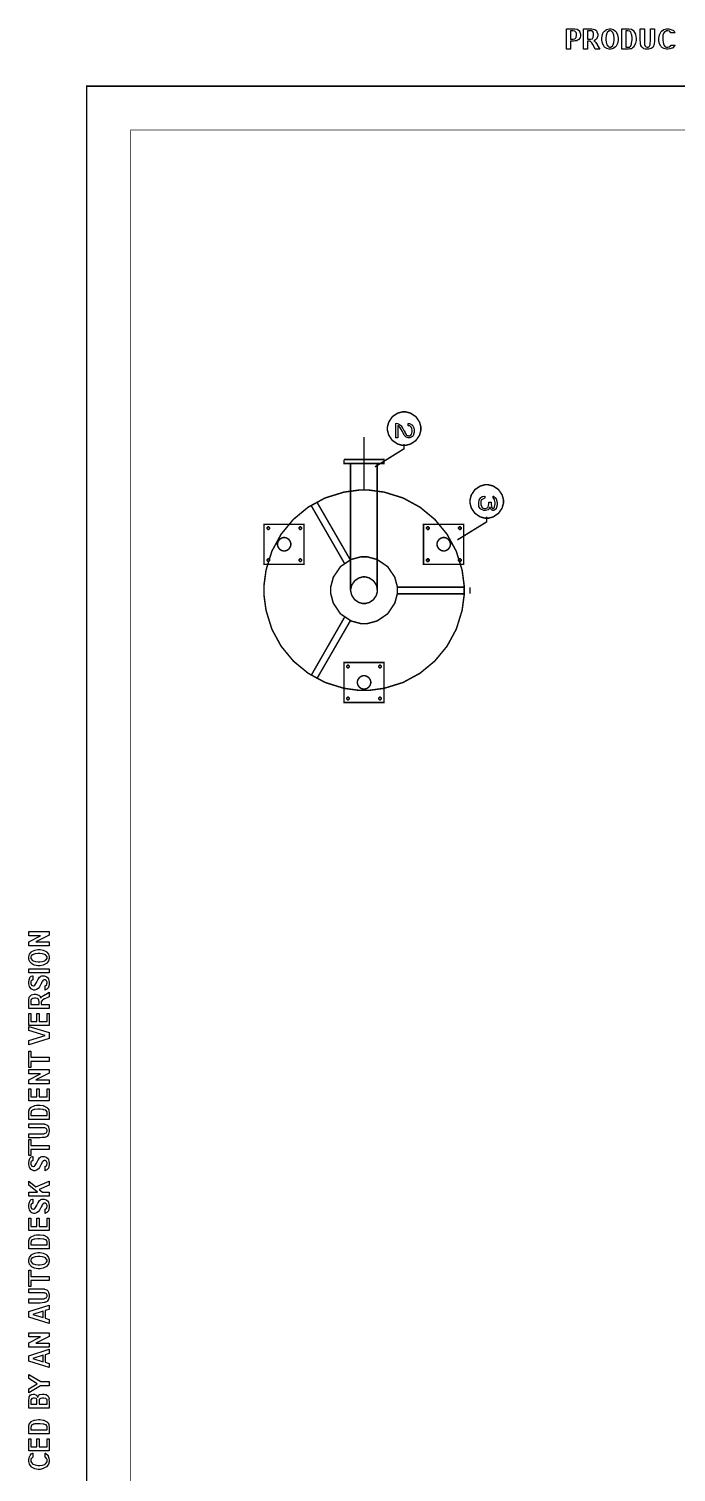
# Model space of a CAD drawing. Extents: x 0 to 11.7, y 0 to 16.5.
# Drawn here: x 0 to 4.41, y 6.7 to 16.54 of the extents above; entities that cross this region are included whole.
import ezdxf

# ---------------------------------------------------------------- set-up
doc = ezdxf.new("R2010")
doc.units = 0
doc.layers.get('0').update_dxf_attribs({"linetype": 'CONTINUOUS'})

msp = doc.modelspace()

# ---------------------------------------------------------------- linework, layer by layer
at = {"color": 0}
for points in [[(3.6639, 16.3967), (3.6639, 16.5356), (3.7049, 16.5356), (3.7094, 16.5356), (3.7226, 16.535), (3.7343, 16.5339), (3.7355, 16.5336), (3.7371, 16.5332), (3.7526, 16.5221), (3.7538, 16.5203), (3.7544, 16.5189), (3.7611, 16.5004), (3.7611, 16.4943), (3.7611, 16.4892), (3.7577, 16.4751), (3.757, 16.4737), (3.7555, 16.4728), (3.7477, 16.4612), (3.7466, 16.4604), (3.7445, 16.4601), (3.7386, 16.4572), (3.7347, 16.4544), (3.7336, 16.4542), (3.7321, 16.4549), (3.7227, 16.4542), (3.7116, 16.4522), (3.708, 16.4522), (3.6917, 16.4522), (3.6917, 16.3967), (3.6639, 16.3967)], [(3.7803, 16.3967), (3.7803, 16.5356), (3.8309, 16.5356), (3.8378, 16.5356), (3.857, 16.5322), (3.8585, 16.5317), (3.8592, 16.5313), (3.8652, 16.5267), (3.8715, 16.5194), (3.8723, 16.5178), (3.8725, 16.5164), (3.8776, 16.5001), (3.8776, 16.4947), (3.8776, 16.4881), (3.8721, 16.4696), (3.871, 16.4678), (3.8694, 16.4671), (3.862, 16.4607), (3.8537, 16.4549), (3.8515, 16.4543), (3.8526, 16.4546), (3.858, 16.4506), (3.8629, 16.4443), (3.8637, 16.4433), (3.8645, 16.4431), (3.8695, 16.4363), (3.8755, 16.4249), (3.8769, 16.4222), (3.8914, 16.3967), (3.86, 16.3967), (3.8467, 16.4257), (3.8443, 16.4293), (3.8371, 16.4399), (3.8339, 16.4444), (3.8333, 16.445), (3.832, 16.4461), (3.8283, 16.4494), (3.8266, 16.4504), (3.8259, 16.4507), (3.8249, 16.4511), (3.8163, 16.4522), (3.8133, 16.4522), (3.8081, 16.4522), (3.8081, 16.3967), (3.7803, 16.3967)], [(3.9064, 16.4653), (3.9064, 16.4739), (3.9107, 16.4975), (3.9116, 16.4997), (3.9118, 16.5021), (3.9155, 16.5104), (3.9211, 16.5167), (3.9222, 16.5179), (3.9232, 16.5196), (3.9358, 16.5297), (3.9372, 16.5303), (3.9387, 16.5317), (3.9559, 16.5356), (3.9617, 16.5356), (3.967, 16.5356), (3.9829, 16.531), (3.9998, 16.5201), (4.0023, 16.5171), (4.0038, 16.5144), (4.0121, 16.4957), (4.0175, 16.4733), (4.0175, 16.4658), (4.0175, 16.4586), (4.0137, 16.4369), (4.0048, 16.4179), (4.0023, 16.4149), (3.9987, 16.4126), (3.9832, 16.4024), (3.9674, 16.3967), (3.9621, 16.3967), (3.9564, 16.3967), (3.9391, 16.4013), (3.9239, 16.4118), (3.9213, 16.4149), (3.9188, 16.4188), (3.91, 16.4378), (3.9064, 16.4583), (3.9064, 16.4653)], [(4.0422, 16.5356), (4.085, 16.5356), (4.0905, 16.5356), (4.1059, 16.5333), (4.1071, 16.5329), (4.108, 16.5325), (4.1233, 16.5217), (4.1245, 16.5201), (4.1246, 16.5187), (4.1293, 16.5101), (4.1349, 16.4999), (4.1355, 16.4975), (4.1354, 16.4962), (4.1372, 16.484), (4.1394, 16.4696), (4.1394, 16.4647), (4.1394, 16.4574), (4.1366, 16.4374), (4.136, 16.4353), (4.1344, 16.4331), (4.1248, 16.4124), (4.1234, 16.4107), (4.1214, 16.4107), (4.1148, 16.4061), (4.1088, 16.4003), (4.1071, 16.3997), (4.105, 16.4001), (4.0968, 16.3987), (4.0889, 16.3967), (4.0863, 16.3967), (4.0422, 16.3967), (4.0422, 16.5356)], [(4.1682, 16.5356), (4.196, 16.5356), (4.196, 16.4554), (4.196, 16.4493), (4.1968, 16.4317), (4.1969, 16.4307), (4.1971, 16.4299), (4.2025, 16.4169), (4.2034, 16.416), (4.2037, 16.4158), (4.2086, 16.4129), (4.2153, 16.4106), (4.2175, 16.4106), (4.2209, 16.4106), (4.2304, 16.4149), (4.2312, 16.4157), (4.2313, 16.4174), (4.2365, 16.4274), (4.2366, 16.4286), (4.2357, 16.4307), (4.2358, 16.4399), (4.2377, 16.4503), (4.2377, 16.4538), (4.2377, 16.5356), (4.2655, 16.5356), (4.2655, 16.4638), (4.2655, 16.455), (4.2638, 16.4307), (4.2635, 16.429), (4.2622, 16.4281), (4.2592, 16.4208), (4.2571, 16.4131), (4.2561, 16.4118), (4.2549, 16.4117), (4.2492, 16.4072), (4.2431, 16.4015), (4.2416, 16.4008), (4.2398, 16.401), (4.2237, 16.3967), (4.2184, 16.3967), (4.2142, 16.3967), (4.2019, 16.3978), (4.1932, 16.4004), (4.1917, 16.4013), (4.1894, 16.4028), (4.1825, 16.4076), (4.1784, 16.4117), (4.1776, 16.4129), (4.176, 16.415), (4.1721, 16.4218), (4.171, 16.4268), (4.1706, 16.4281), (4.17, 16.431), (4.1686, 16.4439), (4.1682, 16.4579), (4.1682, 16.4626), (4.1682, 16.5356)], [(4.3776, 16.4244), (4.4054, 16.4244), (4.4045, 16.4221), (4.3886, 16.4046), (4.3863, 16.4033), (4.3834, 16.4029), (4.37, 16.3993), (4.3568, 16.3967), (4.3524, 16.3967), (4.3466, 16.3967), (4.3289, 16.4013), (4.3133, 16.4118), (4.3105, 16.4149), (4.3077, 16.4188), (4.2981, 16.4378), (4.2943, 16.4582), (4.2943, 16.465), (4.2943, 16.4725), (4.2984, 16.4949), (4.3081, 16.5139), (4.3108, 16.5168), (4.3133, 16.5204), (4.3295, 16.5315), (4.348, 16.5356), (4.3542, 16.5356), (4.3637, 16.5356), (4.3899, 16.5271), (4.3924, 16.5253), (4.3938, 16.5251), (4.3998, 16.5192), (4.4047, 16.5097), (4.4054, 16.5078), (4.3776, 16.5078), (4.3773, 16.5089), (4.3698, 16.5174), (4.3687, 16.5179), (4.3672, 16.5189), (4.356, 16.5217), (4.3522, 16.5217), (4.3467, 16.5217), (4.3317, 16.5108), (4.3303, 16.5086), (4.3282, 16.5076), (4.3231, 16.4935), (4.3221, 16.4737), (4.3221, 16.4672), (4.3221, 16.4611), (4.3241, 16.4426), (4.3288, 16.4257), (4.3301, 16.4236), (4.3308, 16.4215), (4.3385, 16.4139), (4.3481, 16.4106), (4.3514, 16.4106), (4.3554, 16.4106), (4.3665, 16.4132), (4.3676, 16.4138), (4.3685, 16.4153), (4.3771, 16.4232), (4.3776, 16.4244)], [(3.6917, 16.5217), (3.6917, 16.4661), (3.7047, 16.4661), (3.7093, 16.4661), (3.7224, 16.4686), (3.7231, 16.4692), (3.7236, 16.4706), (3.7301, 16.4776), (3.7305, 16.4786), (3.7301, 16.4799), (3.7334, 16.4906), (3.7334, 16.494), (3.7334, 16.4969), (3.7324, 16.5054), (3.7301, 16.5106), (3.7294, 16.5117), (3.7282, 16.5135), (3.724, 16.5186), (3.7211, 16.5201), (3.7201, 16.5203), (3.7193, 16.5207), (3.7073, 16.5217), (3.7032, 16.5217), (3.6917, 16.5217)], [(3.8081, 16.4661), (3.8233, 16.4661), (3.828, 16.4661), (3.8414, 16.4682), (3.842, 16.4688), (3.8421, 16.47), (3.8445, 16.4739), (3.8473, 16.4769), (3.8476, 16.4781), (3.847, 16.4793), (3.8498, 16.4907), (3.8498, 16.4946), (3.8498, 16.4975), (3.8491, 16.5062), (3.8474, 16.5113), (3.8469, 16.5124), (3.8458, 16.514), (3.8424, 16.519), (3.8402, 16.5207), (3.8394, 16.521), (3.8386, 16.5211), (3.8278, 16.5217), (3.8242, 16.5217), (3.8081, 16.5217), (3.8081, 16.4661)], [(3.9341, 16.4662), (3.9341, 16.4607), (3.9361, 16.4439), (3.9407, 16.4271), (3.9419, 16.4246), (3.9426, 16.4235), (3.95, 16.4158), (3.9589, 16.4106), (3.9619, 16.4106), (3.9669, 16.4106), (3.9806, 16.4221), (3.9819, 16.4244), (3.9827, 16.4268), (3.987, 16.4421), (3.9897, 16.4606), (3.9897, 16.4668), (3.9897, 16.4732), (3.9878, 16.4925), (3.9834, 16.5057), (3.9821, 16.5079), (3.9804, 16.5114), (3.9725, 16.52), (3.9646, 16.5217), (3.9619, 16.5217), (3.9569, 16.5217), (3.943, 16.5101), (3.9417, 16.5078), (3.9398, 16.5054), (3.9351, 16.4906), (3.9341, 16.4724), (3.9341, 16.4662)], [(4.07, 16.5217), (4.07, 16.4106), (4.0847, 16.4106), (4.0877, 16.4106), (4.0959, 16.4118), (4.0965, 16.4121), (4.0964, 16.4131), (4.0992, 16.4164), (4.1033, 16.4182), (4.1036, 16.419), (4.1036, 16.4203), (4.1084, 16.4335), (4.1088, 16.4353), (4.1084, 16.4375), (4.1096, 16.449), (4.1117, 16.4618), (4.1117, 16.4661), (4.1117, 16.4735), (4.11, 16.494), (4.1097, 16.4958), (4.1085, 16.4983), (4.1059, 16.5067), (4.1047, 16.5111), (4.1041, 16.5121), (4.103, 16.5137), (4.0993, 16.5182), (4.0959, 16.5199), (4.0949, 16.5201), (4.0934, 16.5206), (4.0825, 16.5217), (4.0789, 16.5217), (4.07, 16.5217)], [(2.5017, 13.8458), (2.5026, 13.8458), (2.5041, 13.8468), (2.5116, 13.8466), (2.5186, 13.843), (2.5199, 13.8425), (2.5209, 13.8421), (2.5337, 13.8333), (2.5349, 13.8321), (2.5349, 13.8321), (2.538, 13.8293), (2.5424, 13.8223), (2.5431, 13.821), (2.5429, 13.8205), (2.5476, 13.812), (2.5563, 13.7984), (2.5579, 13.7954), (2.5579, 13.7954), (2.5616, 13.788), (2.562, 13.7872), (2.5628, 13.785), (2.5711, 13.7703), (2.5716, 13.7698), (2.5722, 13.7695), (2.5787, 13.7634), (2.5794, 13.7631), (2.5794, 13.7631), (2.5827, 13.7631), (2.5876, 13.7611), (2.5891, 13.7611), (2.5935, 13.7611), (2.6055, 13.7684), (2.6065, 13.7698), (2.6069, 13.7717), (2.6128, 13.7884), (2.6128, 13.7939), (2.6128, 13.7981), (2.611, 13.8106), (2.6068, 13.8194), (2.6056, 13.821), (2.6039, 13.8234), (2.5961, 13.8294), (2.5878, 13.8306), (2.585, 13.8306), (2.585, 13.8445), (2.5857, 13.8445), (2.5932, 13.8445), (2.6138, 13.8334), (2.6156, 13.8312), (2.6172, 13.8301), (2.6236, 13.817), (2.6267, 13.8002), (2.6267, 13.7945), (2.6267, 13.7859), (2.6184, 13.7622), (2.6167, 13.76), (2.6147, 13.758), (2.596, 13.7472), (2.5898, 13.7472), (2.5847, 13.7472), (2.5708, 13.753), (2.5694, 13.7542), (2.567, 13.7559), (2.5584, 13.7665), (2.5503, 13.782), (2.5481, 13.7861), (2.5454, 13.7909), (2.5354, 13.8091), (2.5288, 13.8204), (2.5277, 13.8217), (2.5259, 13.8236), (2.52, 13.829), (2.5165, 13.8302), (2.5156, 13.8303), (2.5156, 13.7472), (2.5017, 13.7472), (2.5017, 13.8458)], [(3.1084, 13.3494), (3.1084, 13.3356), (3.1061, 13.3356), (3.0887, 13.328), (3.0875, 13.3264), (3.0858, 13.3257), (3.0814, 13.3165), (3.0806, 13.3043), (3.0806, 13.3002), (3.0806, 13.2939), (3.0869, 13.2765), (3.0882, 13.275), (3.0888, 13.274), (3.0964, 13.269), (3.1065, 13.2661), (3.1099, 13.2661), (3.1149, 13.2661), (3.1291, 13.2735), (3.13, 13.275), (3.1304, 13.2769), (3.1336, 13.2874), (3.1361, 13.3002), (3.1361, 13.3045), (3.1361, 13.3097), (3.15, 13.3097), (3.15, 13.3063), (3.15, 13.2986), (3.1527, 13.2773), (3.1533, 13.2757), (3.1535, 13.2745), (3.1612, 13.2661), (3.1637, 13.2661), (3.1648, 13.2661), (3.1681, 13.2683), (3.1736, 13.2734), (3.1741, 13.2748), (3.1739, 13.2767), (3.1756, 13.2863), (3.1778, 13.297), (3.1778, 13.3006), (3.1778, 13.307), (3.1747, 13.3245), (3.1741, 13.326), (3.1728, 13.3282), (3.1685, 13.3343), (3.165, 13.3356), (3.1639, 13.3356), (3.1639, 13.3494), (3.1662, 13.3492), (3.1834, 13.3375), (3.1845, 13.3353), (3.1852, 13.3332), (3.1917, 13.308), (3.1917, 13.2995), (3.1917, 13.2908), (3.1861, 13.2667), (3.1849, 13.2646), (3.1833, 13.2627), (3.1704, 13.2522), (3.1661, 13.2522), (3.1624, 13.2522), (3.1525, 13.2573), (3.1515, 13.2583), (3.1505, 13.26), (3.1443, 13.274), (3.1439, 13.2759), (3.143, 13.2744), (3.1348, 13.2596), (3.1333, 13.2585), (3.1309, 13.2581), (3.1217, 13.2548), (3.113, 13.2522), (3.1101, 13.2522), (3.1021, 13.2522), (3.0799, 13.2628), (3.078, 13.2648), (3.0751, 13.267), (3.0681, 13.2801), (3.0667, 13.295), (3.0667, 13.3), (3.0667, 13.3055), (3.0693, 13.3221), (3.0756, 13.3345), (3.0773, 13.3366), (3.0782, 13.3398), (3.0892, 13.3478), (3.105, 13.3494), (3.1084, 13.3494)], [(0.1367, 10.2849), (-0.0022, 10.2849), (-0.0022, 10.3135), (0.0766, 10.3543), (-0.0022, 10.3543), (-0.0022, 10.3821), (0.1367, 10.3821), (0.1367, 10.358), (0.0451, 10.3127), (0.1367, 10.3127), (0.1367, 10.2849)], [(0.0681, 10.149), (0.0595, 10.149), (0.0359, 10.1534), (0.0336, 10.1542), (0.0312, 10.1557), (0.0229, 10.1599), (0.0167, 10.1638), (0.0154, 10.1649), (0.0137, 10.167), (0.0077, 10.1735), (0.0037, 10.1785), (0.003, 10.1798), (0.0017, 10.1826), (-0.0016, 10.1927), (-0.0022, 10.2014), (-0.0022, 10.2044), (-0.0022, 10.2101), (0.0024, 10.2273), (0.0132, 10.2425), (0.0162, 10.245), (0.0189, 10.2476), (0.0377, 10.2565), (0.06, 10.2601), (0.0674, 10.2601), (0.0747, 10.2601), (0.0965, 10.2563), (0.1154, 10.2475), (0.1184, 10.245), (0.1207, 10.2426), (0.131, 10.2276), (0.1367, 10.2105), (0.1367, 10.2048), (0.1367, 10.1995), (0.1321, 10.1835), (0.1215, 10.1666), (0.1184, 10.164), (0.1146, 10.1626), (0.0956, 10.1544), (0.075, 10.149), (0.0681, 10.149)], [(0.067, 10.1768), (0.0726, 10.1768), (0.0895, 10.1788), (0.1063, 10.1833), (0.1087, 10.1846), (0.1099, 10.1865), (0.1176, 10.1944), (0.1228, 10.202), (0.1228, 10.2046), (0.1228, 10.2096), (0.1112, 10.2232), (0.1089, 10.2246), (0.1066, 10.2265), (0.0913, 10.2314), (0.0728, 10.2324), (0.0666, 10.2324), (0.0602, 10.2324), (0.0409, 10.2305), (0.0276, 10.2261), (0.0253, 10.2248), (0.0221, 10.2242), (0.0134, 10.2169), (0.0117, 10.2077), (0.0117, 10.2046), (0.0117, 10.1995), (0.0233, 10.1857), (0.0256, 10.1844), (0.0278, 10.1837), (0.0428, 10.1795), (0.061, 10.1768), (0.067, 10.1768)], [(0.1367, 10.1005), (-0.0022, 10.1005), (-0.0022, 10.1283), (0.1367, 10.1283), (0.1367, 10.1005)], [(0.1089, 9.9841), (0.1089, 10.0119), (0.1101, 10.0122), (0.119, 10.0182), (0.1195, 10.019), (0.1192, 10.0205), (0.1207, 10.0263), (0.1228, 10.032), (0.1228, 10.0338), (0.1228, 10.0375), (0.1183, 10.0477), (0.1173, 10.0486), (0.1157, 10.0498), (0.1102, 10.053), (0.1058, 10.0535), (0.1043, 10.0535), (0.1023, 10.0535), (0.0968, 10.0514), (0.0963, 10.0509), (0.0956, 10.0508), (0.0909, 10.0433), (0.0904, 10.0423), (0.0895, 10.0424), (0.0854, 10.0366), (0.0817, 10.0253), (0.0805, 10.0227), (0.0778, 10.0198), (0.0698, 10.0065), (0.0645, 9.9965), (0.0631, 9.9952), (0.0604, 9.9936), (0.0494, 9.9872), (0.0392, 9.9841), (0.0358, 9.9841), (0.0309, 9.9841), (0.018, 9.9888), (0.0164, 9.9898), (0.0145, 9.9914), (0.0034, 10.0041), (0.0025, 10.0058), (0.0014, 10.0081), (-0.0022, 10.0256), (-0.0022, 10.0314), (-0.0022, 10.0371), (-0.0003, 10.0539), (0.0041, 10.0663), (0.0054, 10.0683), (0.006, 10.0713), (0.0133, 10.0794), (0.0235, 10.0812), (0.0256, 10.0813), (0.0256, 10.0535), (0.0244, 10.0533), (0.0155, 10.0479), (0.0149, 10.047), (0.0141, 10.0468), (0.0121, 10.0416), (0.0117, 10.0343), (0.0117, 10.0318), (0.0117, 10.0278), (0.0165, 10.0165), (0.0175, 10.0156), (0.0177, 10.0158), (0.0214, 10.0141), (0.0263, 10.0119), (0.0279, 10.0119), (0.0304, 10.0119), (0.0373, 10.0148), (0.0379, 10.0153), (0.0378, 10.017), (0.0425, 10.0245), (0.0506, 10.0346), (0.052, 10.0375), (0.0525, 10.0406), (0.0584, 10.053), (0.0649, 10.062), (0.0657, 10.0633), (0.0654, 10.0651), (0.0696, 10.0714), (0.077, 10.0758), (0.0783, 10.0766), (0.0787, 10.0778), (0.0859, 10.0807), (0.095, 10.0813), (0.098, 10.0813), (0.1031, 10.0813), (0.1167, 10.0764), (0.1182, 10.0755), (0.119, 10.075), (0.1252, 10.0694), (0.1313, 10.0611), (0.1321, 10.0594), (0.1321, 10.0584), (0.1344, 10.0487), (0.1367, 10.0372), (0.1367, 10.0334), (0.1367, 10.0247), (0.1309, 10.0007), (0.1297, 9.9986), (0.128, 9.9977), (0.1201, 9.9906), (0.1112, 9.9845), (0.1089, 9.9841)], [(0.1367, 9.8581), (-0.0022, 9.8581), (-0.0022, 9.9086), (-0.0022, 9.9155), (0.001, 9.9348), (0.0017, 9.9362), (0.002, 9.9381), (0.0139, 9.9492), (0.0156, 9.9501), (0.0169, 9.9514), (0.0332, 9.9553), (0.0386, 9.9553), (0.0453, 9.9553), (0.0637, 9.9499), (0.0655, 9.9488), (0.0662, 9.9482), (0.0727, 9.9415), (0.0785, 9.9314), (0.0789, 9.9292), (0.0788, 9.9313), (0.0828, 9.9375), (0.089, 9.9406), (0.09, 9.9414), (0.0903, 9.9423), (0.0971, 9.9472), (0.1086, 9.9533), (0.1111, 9.9546), (0.1367, 9.9692), (0.1367, 9.9377), (0.1076, 9.9245), (0.104, 9.9231), (0.0935, 9.9166), (0.0889, 9.9117), (0.0883, 9.911), (0.087, 9.9107), (0.0829, 9.9043), (0.0826, 9.9037), (0.0826, 9.9037), (0.0813, 9.8998), (0.0811, 9.8933), (0.0811, 9.8911), (0.0811, 9.8858), (0.1367, 9.8858), (0.1367, 9.8581)], [(0.0672, 9.8858), (0.0672, 9.901), (0.0672, 9.9045), (0.0666, 9.9148), (0.065, 9.9191), (0.0646, 9.9197), (0.0634, 9.9208), (0.0595, 9.9239), (0.0564, 9.9251), (0.0553, 9.9253), (0.054, 9.9259), (0.0426, 9.9275), (0.0388, 9.9275), (0.0359, 9.9275), (0.0272, 9.9268), (0.0221, 9.9252), (0.021, 9.9247), (0.0193, 9.9245), (0.0143, 9.9219), (0.0126, 9.918), (0.0123, 9.9171), (0.0123, 9.9171), (0.0118, 9.9133), (0.0117, 9.9048), (0.0117, 9.9019), (0.0117, 9.8858), (0.0672, 9.8858)], [(0.1367, 9.7416), (-0.0022, 9.7416), (-0.0022, 9.825), (0.0117, 9.825), (0.0117, 9.7694), (0.0533, 9.7694), (0.0533, 9.825), (0.0672, 9.825), (0.0672, 9.7694), (0.1228, 9.7694), (0.1228, 9.825), (0.1367, 9.825), (0.1367, 9.7416)], [(0.1367, 9.6543), (-0.0022, 9.6113), (-0.0022, 9.6393), (0.1089, 9.6738), (-0.0022, 9.7081), (-0.0022, 9.7363), (0.1367, 9.6936), (0.1367, 9.6543)], [(0.1367, 9.4978), (0.0117, 9.4978), (0.0117, 9.4562), (-0.0022, 9.4562), (-0.0022, 9.5673), (0.0117, 9.5673), (0.0117, 9.5256), (0.1367, 9.5256), (0.1367, 9.4978)], [(0.1367, 9.344), (-0.0022, 9.344), (-0.0022, 9.3727), (0.0766, 9.4135), (-0.0022, 9.4135), (-0.0022, 9.4413), (0.1367, 9.4413), (0.1367, 9.4171), (0.0451, 9.3718), (0.1367, 9.3718), (0.1367, 9.344)], [(0.1367, 9.2276), (-0.0022, 9.2276), (-0.0022, 9.3109), (0.0117, 9.3109), (0.0117, 9.2554), (0.0533, 9.2554), (0.0533, 9.3109), (0.0672, 9.3109), (0.0672, 9.2554), (0.1228, 9.2554), (0.1228, 9.3109), (0.1367, 9.3109), (0.1367, 9.2276)], [(-0.0022, 9.1016), (-0.0022, 9.1443), (-0.0022, 9.1479), (-0.0016, 9.1587), (-0.0001, 9.1652), (0.0004, 9.1664), (0.0008, 9.1686), (0.0117, 9.1826), (0.0132, 9.1838), (0.0146, 9.1852), (0.0335, 9.1943), (0.0358, 9.1949), (0.0371, 9.1959), (0.0493, 9.1983), (0.0637, 9.1988), (0.0685, 9.1988), (0.0759, 9.1988), (0.096, 9.1959), (0.098, 9.1953), (0.1003, 9.1949), (0.121, 9.1841), (0.1226, 9.1827), (0.1226, 9.1819), (0.1272, 9.1759), (0.133, 9.1682), (0.1336, 9.1664), (0.1332, 9.1655), (0.1346, 9.1579), (0.1367, 9.1487), (0.1367, 9.1456), (0.1367, 9.1016), (-0.0022, 9.1016)], [(0.0117, 9.1294), (0.1228, 9.1294), (0.1228, 9.1441), (0.1228, 9.1463), (0.1225, 9.1528), (0.1215, 9.1553), (0.1213, 9.1558), (0.1199, 9.1568), (0.1151, 9.1626), (0.1143, 9.163), (0.1131, 9.1641), (0.0999, 9.1677), (0.098, 9.1682), (0.0959, 9.1689), (0.0744, 9.171), (0.0672, 9.171), (0.0598, 9.171), (0.0392, 9.1694), (0.0375, 9.1691), (0.0348, 9.1689), (0.0267, 9.1669), (0.0222, 9.1641), (0.0212, 9.1634), (0.0197, 9.1635), (0.0151, 9.1604), (0.0136, 9.1553), (0.0132, 9.1543), (0.0128, 9.1539), (0.0117, 9.1421), (0.0117, 9.1382), (0.0117, 9.1294)], [(-0.0022, 8.9755), (-0.0022, 9.0033), (0.0779, 9.0033), (0.084, 9.0033), (0.1017, 9.0041), (0.1026, 9.0042), (0.1035, 9.0055), (0.1099, 9.0081), (0.1164, 9.0098), (0.1173, 9.0107), (0.1176, 9.0121), (0.1228, 9.0216), (0.1228, 9.0248), (0.1228, 9.0282), (0.1184, 9.0377), (0.1176, 9.0385), (0.116, 9.0398), (0.1107, 9.0429), (0.1061, 9.0438), (0.1048, 9.0439), (0.1027, 9.0442), (0.0854, 9.045), (0.0796, 9.045), (-0.0022, 9.045), (-0.0022, 9.0727), (0.0696, 9.0727), (0.0783, 9.0727), (0.1026, 9.0711), (0.1043, 9.0708), (0.1053, 9.0706), (0.1203, 9.0643), (0.1215, 9.0634), (0.1216, 9.0633), (0.1262, 9.0583), (0.1319, 9.0504), (0.1325, 9.0489), (0.1324, 9.0482), (0.1344, 9.0399), (0.1367, 9.0292), (0.1367, 9.0257), (0.1367, 9.019), (0.1329, 9.0005), (0.1321, 8.999), (0.1306, 8.9979), (0.1216, 8.9857), (0.1204, 8.9849), (0.1183, 8.9844), (0.1116, 8.9811), (0.1066, 8.9782), (0.1052, 8.9779), (0.1024, 8.9785), (0.0895, 8.9776), (0.0754, 8.9755), (0.0707, 8.9755), (-0.0022, 8.9755)], [(0.1367, 8.8966), (0.0117, 8.8966), (0.0117, 8.855), (-0.0022, 8.855), (-0.0022, 8.9661), (0.0117, 8.9661), (0.0117, 8.9244), (0.1367, 8.9244), (0.1367, 8.8966)], [(0.1089, 8.7524), (0.1089, 8.7802), (0.1101, 8.7805), (0.119, 8.7865), (0.1195, 8.7874), (0.1192, 8.7889), (0.1207, 8.7947), (0.1228, 8.8003), (0.1228, 8.8021), (0.1228, 8.8058), (0.1183, 8.8161), (0.1173, 8.8169), (0.1157, 8.8181), (0.1102, 8.8213), (0.1058, 8.8219), (0.1043, 8.8219), (0.1023, 8.8219), (0.0968, 8.8197), (0.0963, 8.8193), (0.0956, 8.8191), (0.0909, 8.8117), (0.0904, 8.8106), (0.0895, 8.8108), (0.0854, 8.805), (0.0817, 8.7936), (0.0805, 8.7911), (0.0778, 8.7881), (0.0698, 8.7748), (0.0645, 8.7649), (0.0631, 8.7635), (0.0604, 8.7619), (0.0494, 8.7556), (0.0392, 8.7524), (0.0358, 8.7524), (0.0309, 8.7524), (0.018, 8.7572), (0.0164, 8.7581), (0.0145, 8.7597), (0.0034, 8.7724), (0.0025, 8.7741), (0.0014, 8.7764), (-0.0022, 8.7939), (-0.0022, 8.7997), (-0.0022, 8.8054), (-0.0003, 8.8223), (0.0041, 8.8346), (0.0054, 8.8366), (0.006, 8.8397), (0.0133, 8.8477), (0.0235, 8.8496), (0.0256, 8.8497), (0.0256, 8.8219), (0.0244, 8.8217), (0.0155, 8.8163), (0.0149, 8.8154), (0.0141, 8.8151), (0.0121, 8.8099), (0.0117, 8.8026), (0.0117, 8.8002), (0.0117, 8.7961), (0.0165, 8.7849), (0.0175, 8.7839), (0.0177, 8.7841), (0.0214, 8.7824), (0.0263, 8.7802), (0.0279, 8.7802), (0.0304, 8.7802), (0.0373, 8.7831), (0.0379, 8.7837), (0.0378, 8.7853), (0.0425, 8.7928), (0.0506, 8.8029), (0.052, 8.8058), (0.0525, 8.809), (0.0584, 8.8214), (0.0649, 8.8303), (0.0657, 8.8316), (0.0654, 8.8334), (0.0696, 8.8397), (0.077, 8.8441), (0.0783, 8.8449), (0.0787, 8.8461), (0.0859, 8.8491), (0.095, 8.8497), (0.098, 8.8497), (0.1031, 8.8497), (0.1167, 8.8448), (0.1182, 8.8438), (0.119, 8.8434), (0.1252, 8.8377), (0.1313, 8.8295), (0.1321, 8.8277), (0.1321, 8.8267), (0.1344, 8.8171), (0.1367, 8.8056), (0.1367, 8.8017), (0.1367, 8.793), (0.1309, 8.769), (0.1297, 8.767), (0.128, 8.7661), (0.1201, 8.759), (0.1112, 8.7529), (0.1089, 8.7524)], [(0.1367, 8.5779), (-0.0022, 8.5779), (-0.0022, 8.6057), (0.0568, 8.6057), (-0.0022, 8.6537), (-0.0022, 8.6821), (0.0462, 8.6428), (0.1367, 8.6821), (0.1367, 8.6539), (0.069, 8.6243), (0.092, 8.6057), (0.1367, 8.6057), (0.1367, 8.5779)], [(0.1089, 8.4615), (0.1089, 8.4893), (0.1101, 8.4896), (0.119, 8.4956), (0.1195, 8.4964), (0.1192, 8.4979), (0.1207, 8.5037), (0.1228, 8.5093), (0.1228, 8.5112), (0.1228, 8.5149), (0.1183, 8.5251), (0.1173, 8.5259), (0.1157, 8.5272), (0.1102, 8.5303), (0.1058, 8.5309), (0.1043, 8.5309), (0.1023, 8.5309), (0.0968, 8.5288), (0.0963, 8.5283), (0.0956, 8.5282), (0.0909, 8.5207), (0.0904, 8.5196), (0.0895, 8.5198), (0.0854, 8.514), (0.0817, 8.5026), (0.0805, 8.5001), (0.0778, 8.4971), (0.0698, 8.4838), (0.0645, 8.4739), (0.0631, 8.4725), (0.0604, 8.471), (0.0494, 8.4646), (0.0392, 8.4615), (0.0358, 8.4615), (0.0309, 8.4615), (0.018, 8.4662), (0.0164, 8.4671), (0.0145, 8.4688), (0.0034, 8.4814), (0.0025, 8.4832), (0.0014, 8.4855), (-0.0022, 8.503), (-0.0022, 8.5088), (-0.0022, 8.5144), (-0.0003, 8.5313), (0.0041, 8.5436), (0.0054, 8.5457), (0.006, 8.5487), (0.0133, 8.5567), (0.0235, 8.5586), (0.0256, 8.5587), (0.0256, 8.5309), (0.0244, 8.5307), (0.0155, 8.5253), (0.0149, 8.5244), (0.0141, 8.5241), (0.0121, 8.5189), (0.0117, 8.5117), (0.0117, 8.5092), (0.0117, 8.5052), (0.0165, 8.4939), (0.0175, 8.4929), (0.0177, 8.4932), (0.0214, 8.4915), (0.0263, 8.4893), (0.0279, 8.4893), (0.0304, 8.4893), (0.0373, 8.4922), (0.0379, 8.4927), (0.0378, 8.4944), (0.0425, 8.5018), (0.0506, 8.5119), (0.052, 8.5149), (0.0525, 8.518), (0.0584, 8.5304), (0.0649, 8.5393), (0.0657, 8.5407), (0.0654, 8.5425), (0.0696, 8.5488), (0.077, 8.5532), (0.0783, 8.5539), (0.0787, 8.5551), (0.0859, 8.5581), (0.095, 8.5587), (0.098, 8.5587), (0.1031, 8.5587), (0.1167, 8.5538), (0.1182, 8.5528), (0.119, 8.5524), (0.1252, 8.5468), (0.1313, 8.5385), (0.1321, 8.5368), (0.1321, 8.5358), (0.1344, 8.5261), (0.1367, 8.5146), (0.1367, 8.5107), (0.1367, 8.5021), (0.1309, 8.4781), (0.1297, 8.476), (0.128, 8.4751), (0.1201, 8.468), (0.1112, 8.4619), (0.1089, 8.4615)], [(0.1367, 8.3451), (-0.0022, 8.3451), (-0.0022, 8.4284), (0.0117, 8.4284), (0.0117, 8.3728), (0.0533, 8.3728), (0.0533, 8.4284), (0.0672, 8.4284), (0.0672, 8.3728), (0.1228, 8.3728), (0.1228, 8.4284), (0.1367, 8.4284), (0.1367, 8.3451)], [(-0.0022, 8.219), (-0.0022, 8.2618), (-0.0022, 8.2654), (-0.0016, 8.2762), (-0.0001, 8.2827), (0.0004, 8.2839), (0.0008, 8.286), (0.0117, 8.3001), (0.0132, 8.3013), (0.0146, 8.3026), (0.0335, 8.3117), (0.0358, 8.3123), (0.0371, 8.3133), (0.0493, 8.3157), (0.0637, 8.3163), (0.0685, 8.3163), (0.0759, 8.3163), (0.096, 8.3134), (0.098, 8.3128), (0.1003, 8.3123), (0.121, 8.3016), (0.1226, 8.3002), (0.1226, 8.2994), (0.1272, 8.2934), (0.133, 8.2856), (0.1336, 8.2839), (0.1332, 8.283), (0.1346, 8.2754), (0.1367, 8.2662), (0.1367, 8.2631), (0.1367, 8.219), (-0.0022, 8.219)], [(0.0117, 8.2468), (0.1228, 8.2468), (0.1228, 8.2616), (0.1228, 8.2637), (0.1225, 8.2702), (0.1215, 8.2727), (0.1213, 8.2733), (0.1199, 8.2743), (0.1151, 8.2801), (0.1143, 8.2804), (0.1131, 8.2815), (0.0999, 8.2852), (0.098, 8.2856), (0.0959, 8.2864), (0.0744, 8.2885), (0.0672, 8.2885), (0.0598, 8.2885), (0.0392, 8.2868), (0.0375, 8.2865), (0.0348, 8.2864), (0.0267, 8.2844), (0.0222, 8.2815), (0.0212, 8.2809), (0.0197, 8.2809), (0.0151, 8.2778), (0.0136, 8.2727), (0.0132, 8.2718), (0.0128, 8.2713), (0.0117, 8.2596), (0.0117, 8.2557), (0.0117, 8.2468)], [(0.0681, 8.0832), (0.0595, 8.0832), (0.0359, 8.0875), (0.0336, 8.0884), (0.0312, 8.0898), (0.0229, 8.0941), (0.0167, 8.0979), (0.0154, 8.099), (0.0137, 8.1011), (0.0077, 8.1076), (0.0037, 8.1126), (0.003, 8.114), (0.0017, 8.1167), (-0.0016, 8.1268), (-0.0022, 8.1356), (-0.0022, 8.1385), (-0.0022, 8.1443), (0.0024, 8.1614), (0.0132, 8.1766), (0.0162, 8.1791), (0.0189, 8.1817), (0.0377, 8.1906), (0.06, 8.1943), (0.0674, 8.1943), (0.0747, 8.1943), (0.0965, 8.1905), (0.1154, 8.1816), (0.1184, 8.1791), (0.1207, 8.1767), (0.131, 8.1617), (0.1367, 8.1446), (0.1367, 8.1389), (0.1367, 8.1336), (0.1321, 8.1177), (0.1215, 8.1007), (0.1184, 8.0981), (0.1146, 8.0967), (0.0956, 8.0885), (0.075, 8.0832), (0.0681, 8.0832)], [(0.067, 8.1109), (0.0726, 8.1109), (0.0895, 8.1129), (0.1063, 8.1175), (0.1087, 8.1188), (0.1099, 8.1206), (0.1176, 8.1285), (0.1228, 8.1362), (0.1228, 8.1387), (0.1228, 8.1437), (0.1112, 8.1574), (0.1089, 8.1587), (0.1066, 8.1606), (0.0913, 8.1655), (0.0728, 8.1665), (0.0666, 8.1665), (0.0602, 8.1665), (0.0409, 8.1646), (0.0276, 8.1602), (0.0253, 8.1589), (0.0221, 8.1583), (0.0134, 8.151), (0.0117, 8.1418), (0.0117, 8.1387), (0.0117, 8.1337), (0.0233, 8.1198), (0.0256, 8.1185), (0.0278, 8.1178), (0.0428, 8.1137), (0.061, 8.1109), (0.067, 8.1109)], [(0.1367, 8.0043), (0.0117, 8.0043), (0.0117, 7.9626), (-0.0022, 7.9626), (-0.0022, 8.0737), (0.0117, 8.0737), (0.0117, 8.0321), (0.1367, 8.0321), (0.1367, 8.0043)], [(-0.0022, 7.8505), (-0.0022, 7.8783), (0.0779, 7.8783), (0.084, 7.8783), (0.1017, 7.879), (0.1026, 7.8791), (0.1035, 7.8804), (0.1099, 7.883), (0.1164, 7.8848), (0.1173, 7.8856), (0.1176, 7.887), (0.1228, 7.8966), (0.1228, 7.8997), (0.1228, 7.9032), (0.1184, 7.9127), (0.1176, 7.9134), (0.116, 7.9147), (0.1107, 7.9179), (0.1061, 7.9187), (0.1048, 7.9188), (0.1027, 7.9191), (0.0854, 7.9199), (0.0796, 7.9199), (-0.0022, 7.9199), (-0.0022, 7.9477), (0.0696, 7.9477), (0.0783, 7.9477), (0.1026, 7.9461), (0.1043, 7.9458), (0.1053, 7.9456), (0.1203, 7.9393), (0.1215, 7.9384), (0.1216, 7.9383), (0.1262, 7.9332), (0.1319, 7.9253), (0.1325, 7.9238), (0.1324, 7.9232), (0.1344, 7.9148), (0.1367, 7.9042), (0.1367, 7.9006), (0.1367, 7.8939), (0.1329, 7.8754), (0.1321, 7.8739), (0.1306, 7.8728), (0.1216, 7.8607), (0.1204, 7.8598), (0.1183, 7.8593), (0.1116, 7.8561), (0.1066, 7.8532), (0.1052, 7.8529), (0.1024, 7.8535), (0.0895, 7.8525), (0.0754, 7.8505), (0.0707, 7.8505), (-0.0022, 7.8505)], [(0.1367, 7.8356), (0.1367, 7.8073), (0.1089, 7.7989), (0.1089, 7.747), (0.1367, 7.7388), (0.1367, 7.7106), (-0.0022, 7.7542), (-0.0022, 7.7919), (0.1367, 7.8356)], [(0.095, 7.7952), (0.0256, 7.7731), (0.095, 7.7511), (0.095, 7.7952)], [(0.1367, 7.5499), (-0.0022, 7.5499), (-0.0022, 7.5786), (0.0766, 7.6194), (-0.0022, 7.6194), (-0.0022, 7.6471), (0.1367, 7.6471), (0.1367, 7.623), (0.0451, 7.5777), (0.1367, 7.5777), (0.1367, 7.5499)], [(0.1367, 7.535), (0.1367, 7.5068), (0.1089, 7.4983), (0.1089, 7.4465), (0.1367, 7.4382), (0.1367, 7.41), (-0.0022, 7.4536), (-0.0022, 7.4914), (0.1367, 7.535)], [(0.095, 7.4946), (0.0256, 7.4725), (0.095, 7.4506), (0.095, 7.4946)], [(0.1367, 7.2867), (0.0783, 7.2867), (-0.0022, 7.2381), (-0.0022, 7.2661), (0.0553, 7.3004), (-0.0022, 7.3349), (-0.0022, 7.3631), (0.0785, 7.3145), (0.1367, 7.3145), (0.1367, 7.2867)], [(-0.0022, 7.1329), (-0.0022, 7.1822), (-0.0022, 7.1877), (-0.0011, 7.2029), (-0.0009, 7.2041), (-0.0008, 7.2062), (0.001, 7.2124), (0.0039, 7.216), (0.0045, 7.2169), (0.0046, 7.2187), (0.0085, 7.2237), (0.0144, 7.2256), (0.0156, 7.2262), (0.0164, 7.2272), (0.0272, 7.2301), (0.0308, 7.2301), (0.035, 7.2301), (0.0464, 7.2246), (0.0477, 7.2234), (0.0483, 7.2229), (0.0534, 7.2166), (0.0585, 7.2075), (0.0592, 7.2056), (0.0594, 7.2096), (0.0637, 7.2217), (0.0709, 7.2267), (0.0724, 7.2271), (0.0736, 7.2279), (0.0892, 7.2301), (0.0943, 7.2301), (0.0964, 7.2301), (0.1026, 7.2292), (0.1123, 7.2271), (0.1139, 7.2265), (0.115, 7.2262), (0.1279, 7.2173), (0.1289, 7.2162), (0.1293, 7.2152), (0.1354, 7.2022), (0.1356, 7.2006), (0.1347, 7.1998), (0.1347, 7.1909), (0.1367, 7.1762), (0.1367, 7.1724), (0.1367, 7.1329), (-0.0022, 7.1329)], [(0.0117, 7.1607), (0.0533, 7.1607), (0.0533, 7.1748), (0.0533, 7.1778), (0.0532, 7.1867), (0.0528, 7.1899), (0.0527, 7.1904), (0.0517, 7.192), (0.0489, 7.1969), (0.0471, 7.1987), (0.0464, 7.1991), (0.0449, 7.1999), (0.0355, 7.2024), (0.0323, 7.2024), (0.0289, 7.2024), (0.0195, 7.2), (0.0186, 7.1995), (0.0172, 7.1994), (0.0125, 7.1924), (0.0123, 7.1915), (0.0123, 7.1915), (0.0118, 7.1866), (0.0117, 7.1765), (0.0117, 7.1731), (0.0117, 7.1607)], [(0.0672, 7.1607), (0.1228, 7.1607), (0.1228, 7.1789), (0.1228, 7.1814), (0.1225, 7.1888), (0.1217, 7.1919), (0.1215, 7.1924), (0.1204, 7.1937), (0.117, 7.1977), (0.1142, 7.1992), (0.1132, 7.1995), (0.1118, 7.2002), (0.0997, 7.2024), (0.0956, 7.2024), (0.0917, 7.2024), (0.0809, 7.2006), (0.0798, 7.2002), (0.078, 7.2001), (0.0725, 7.1978), (0.0707, 7.1946), (0.0703, 7.1939), (0.0697, 7.194), (0.0676, 7.1887), (0.0672, 7.1796), (0.0672, 7.1765), (0.0672, 7.1607)], [(-0.0022, 6.9584), (-0.0022, 7.0011), (-0.0022, 7.0048), (-0.0016, 7.0156), (-0.0001, 7.022), (0.0004, 7.0233), (0.0008, 7.0254), (0.0117, 7.0394), (0.0132, 7.0406), (0.0146, 7.042), (0.0335, 7.0511), (0.0358, 7.0517), (0.0371, 7.0527), (0.0493, 7.0551), (0.0637, 7.0556), (0.0685, 7.0556), (0.0759, 7.0556), (0.096, 7.0527), (0.098, 7.0521), (0.1003, 7.0517), (0.121, 7.041), (0.1226, 7.0396), (0.1226, 7.0387), (0.1272, 7.0327), (0.133, 7.025), (0.1336, 7.0233), (0.1332, 7.0224), (0.1346, 7.0148), (0.1367, 7.0055), (0.1367, 7.0024), (0.1367, 6.9584), (-0.0022, 6.9584)], [(0.0117, 6.9862), (0.1228, 6.9862), (0.1228, 7.0009), (0.1228, 7.0031), (0.1225, 7.0096), (0.1215, 7.0121), (0.1213, 7.0126), (0.1199, 7.0136), (0.1151, 7.0195), (0.1143, 7.0198), (0.1131, 7.0209), (0.0999, 7.0246), (0.098, 7.025), (0.0959, 7.0257), (0.0744, 7.0278), (0.0672, 7.0278), (0.0598, 7.0278), (0.0392, 7.0262), (0.0375, 7.0259), (0.0348, 7.0258), (0.0267, 7.0238), (0.0222, 7.0209), (0.0212, 7.0202), (0.0197, 7.0203), (0.0151, 7.0172), (0.0136, 7.0121), (0.0132, 7.0111), (0.0128, 7.0107), (0.0117, 6.999), (0.0117, 6.9951), (0.0117, 6.9862)], [(0.1367, 6.842), (-0.0022, 6.842), (-0.0022, 6.9253), (0.0117, 6.9253), (0.0117, 6.8697), (0.0533, 6.8697), (0.0533, 6.9253), (0.0672, 6.9253), (0.0672, 6.8697), (0.1228, 6.8697), (0.1228, 6.9253), (0.1367, 6.9253), (0.1367, 6.842)], [(0.1089, 6.7993), (0.1089, 6.827), (0.1113, 6.8261), (0.1288, 6.8102), (0.1299, 6.8079), (0.1305, 6.8061), (0.1341, 6.7934), (0.1367, 6.7789), (0.1367, 6.7741), (0.1367, 6.7687), (0.1321, 6.7523), (0.1215, 6.735), (0.1184, 6.7322), (0.1146, 6.7305), (0.0956, 6.7215), (0.0751, 6.7159), (0.0683, 6.7159), (0.0609, 6.7159), (0.0385, 6.7201), (0.0195, 6.7297), (0.0164, 6.7324), (0.013, 6.7361), (0.0019, 6.7529), (-0.0022, 6.7701), (-0.0022, 6.7758), (-0.0022, 6.7815), (0.0004, 6.7983), (0.0063, 6.8116), (0.008, 6.814), (0.0081, 6.8164), (0.0142, 6.8232), (0.0237, 6.8263), (0.0256, 6.827), (0.0256, 6.7993), (0.0245, 6.7989), (0.016, 6.7915), (0.0154, 6.7904), (0.0144, 6.79), (0.0122, 6.784), (0.0117, 6.7764), (0.0117, 6.7739), (0.0117, 6.7712), (0.0149, 6.7631), (0.0225, 6.7534), (0.0247, 6.752), (0.0258, 6.7511), (0.0399, 6.7465), (0.0596, 6.7437), (0.0661, 6.7437), (0.0723, 6.7437), (0.0908, 6.7457), (0.1076, 6.7504), (0.1098, 6.7517), (0.1119, 6.7536), (0.1228, 6.7682), (0.1228, 6.773), (0.1228, 6.7756), (0.122, 6.7834), (0.1201, 6.7882), (0.1195, 6.7893), (0.1182, 6.7911), (0.1138, 6.7965), (0.1101, 6.7988), (0.1089, 6.7993)]]:
    msp.add_lwpolyline(points, close=True, dxfattribs=at)
for points, const_width in [([(11.4117, 0.295), (11.4117, 16.145), (0.3917, 16.145), (0.3917, 0.295), (11.4117, 0.295)], 0.01), ([(0.6917, 15.8467), (11.1133, 15.8467), (11.1133, 2.87), (0.6917, 2.87), (0.6917, 15.8467)], 0.005), ([(2.5575, 13.6967), (2.5686, 13.6967), (2.6019, 13.7057), (2.6382, 13.7301), (2.6627, 13.7664), (2.6717, 13.7997), (2.6717, 13.8108), (2.6717, 13.8219), (2.6627, 13.8553), (2.6382, 13.8917), (2.6019, 13.9161), (2.5686, 13.925), (2.5575, 13.925), (2.5464, 13.925), (2.5131, 13.9161), (2.4768, 13.8917), (2.4524, 13.8553), (2.4434, 13.8219), (2.4434, 13.8108), (2.4434, 13.7997), (2.4524, 13.7664), (2.4768, 13.7301), (2.5131, 13.7057), (2.5464, 13.6967), (2.5575, 13.6967)], 0.01), ([(2.2842, 12.0267), (2.3186, 12.0267), (2.4218, 12.0406), (2.5499, 12.0803), (2.6658, 12.1433), (2.7668, 12.2266), (2.8502, 12.3276), (2.9131, 12.4435), (2.9529, 12.5716), (2.9667, 12.6748), (2.9667, 12.7092), (2.9667, 12.7435), (2.9529, 12.8467), (2.9131, 12.9748), (2.8502, 13.0908), (2.7668, 13.1918), (2.6658, 13.2751), (2.5499, 13.3381), (2.4218, 13.3778), (2.3186, 13.3917), (2.2842, 13.3917), (2.2498, 13.3917), (2.1467, 13.3778), (2.0186, 13.3381), (1.9026, 13.2751), (1.8016, 13.1918), (1.7183, 13.0908), (1.6553, 12.9748), (1.6156, 12.8467), (1.6017, 12.7435), (1.6017, 12.7092), (1.6017, 12.6748), (1.6156, 12.5716), (1.6553, 12.4435), (1.7183, 12.3276), (1.8016, 12.2266), (1.9026, 12.1433), (2.0186, 12.0803), (2.1467, 12.0406), (2.2498, 12.0267), (2.2842, 12.0267)], 0.01), ([(3.1208, 13.2), (3.1319, 13.2), (3.1653, 13.209), (3.2016, 13.2335), (3.2261, 13.2698), (3.235, 13.3031), (3.235, 13.3142), (3.235, 13.3253), (3.2261, 13.3586), (3.2016, 13.3949), (3.1653, 13.4194), (3.1319, 13.4283), (3.1208, 13.4283), (3.1098, 13.4283), (3.0764, 13.4194), (3.0402, 13.3949), (3.0157, 13.3586), (3.0067, 13.3253), (3.0067, 13.3142), (3.0067, 13.3031), (3.0157, 13.2698), (3.0402, 13.2335), (3.0764, 13.209), (3.1098, 13.2), (3.1208, 13.2)], 0.01), ([(1.875, 13.1583), (1.875, 12.885), (1.6017, 12.885), (1.6017, 13.1583), (1.875, 13.1583)], 0.01), ([(1.6309, 13.1233), (1.6331, 13.1233), (1.64, 13.1302), (1.64, 13.1325), (1.64, 13.1348), (1.6331, 13.1417), (1.6309, 13.1417), (1.6286, 13.1417), (1.6217, 13.1348), (1.6217, 13.1325), (1.6217, 13.1302), (1.6286, 13.1233), (1.6309, 13.1233)], 0.01), ([(1.8492, 13.1233), (1.8515, 13.1233), (1.8583, 13.1302), (1.8583, 13.1325), (1.8583, 13.1348), (1.8515, 13.1417), (1.8492, 13.1417), (1.8469, 13.1417), (1.84, 13.1348), (1.84, 13.1325), (1.84, 13.1302), (1.8469, 13.1233), (1.8492, 13.1233)], 0.01), ([(2.9633, 13.1583), (2.9633, 12.885), (2.69, 12.885), (2.69, 13.1583), (2.9633, 13.1583)], 0.01), ([(2.7192, 13.1233), (2.7215, 13.1233), (2.7283, 13.1302), (2.7283, 13.1325), (2.7283, 13.1348), (2.7215, 13.1417), (2.7192, 13.1417), (2.7169, 13.1417), (2.71, 13.1348), (2.71, 13.1325), (2.71, 13.1302), (2.7169, 13.1233), (2.7192, 13.1233)], 0.01), ([(2.9375, 13.1233), (2.9398, 13.1233), (2.9467, 13.1302), (2.9467, 13.1325), (2.9467, 13.1348), (2.9398, 13.1417), (2.9375, 13.1417), (2.9352, 13.1417), (2.9283, 13.1348), (2.9283, 13.1325), (2.9283, 13.1302), (2.9352, 13.1233), (2.9375, 13.1233)], 0.01), ([(1.7391, 12.9767), (1.7436, 12.9767), (1.7571, 12.9803), (1.7716, 12.9901), (1.7814, 13.0047), (1.785, 13.0181), (1.785, 13.0225), (1.785, 13.027), (1.7814, 13.0404), (1.7716, 13.055), (1.7571, 13.0648), (1.7436, 13.0684), (1.7391, 13.0684), (1.7347, 13.0684), (1.7214, 13.0648), (1.7068, 13.055), (1.697, 13.0404), (1.6934, 13.027), (1.6934, 13.0225), (1.6934, 13.0181), (1.697, 13.0047), (1.7068, 12.9901), (1.7214, 12.9803), (1.7347, 12.9767), (1.7391, 12.9767)], 0.01), ([(2.8275, 12.9767), (2.832, 12.9767), (2.8454, 12.9803), (2.8599, 12.9901), (2.8697, 13.0047), (2.8733, 13.0181), (2.8733, 13.0225), (2.8733, 13.027), (2.8697, 13.0404), (2.8599, 13.055), (2.8454, 13.0648), (2.832, 13.0684), (2.8275, 13.0684), (2.823, 13.0684), (2.8097, 13.0648), (2.7951, 13.055), (2.7853, 13.0404), (2.7817, 13.027), (2.7817, 13.0225), (2.7817, 13.0181), (2.7853, 13.0047), (2.7951, 12.9901), (2.8097, 12.9803), (2.823, 12.9767), (2.8275, 12.9767)], 0.01), ([(1.6309, 12.905), (1.6331, 12.905), (1.64, 12.9119), (1.64, 12.9142), (1.64, 12.9165), (1.6331, 12.9233), (1.6309, 12.9233), (1.6286, 12.9233), (1.6217, 12.9165), (1.6217, 12.9142), (1.6217, 12.9119), (1.6286, 12.905), (1.6309, 12.905)], 0.01), ([(1.8492, 12.905), (1.8515, 12.905), (1.8583, 12.9119), (1.8583, 12.9142), (1.8583, 12.9165), (1.8515, 12.9233), (1.8492, 12.9233), (1.8469, 12.9233), (1.84, 12.9165), (1.84, 12.9142), (1.84, 12.9119), (1.8469, 12.905), (1.8492, 12.905)], 0.01), ([(2.2842, 12.4817), (2.3064, 12.4817), (2.3728, 12.4996), (2.445, 12.5483), (2.4938, 12.6206), (2.5117, 12.687), (2.5117, 12.7092), (2.5117, 12.7313), (2.4938, 12.7977), (2.445, 12.8701), (2.3728, 12.9188), (2.3064, 12.9367), (2.2842, 12.9367), (2.262, 12.9367), (2.1956, 12.9188), (2.1233, 12.8701), (2.0745, 12.7977), (2.0566, 12.7313), (2.0566, 12.7092), (2.0566, 12.687), (2.0745, 12.6206), (2.1233, 12.5483), (2.1956, 12.4996), (2.262, 12.4817), (2.2842, 12.4817)], 0.01), ([(2.7192, 12.905), (2.7215, 12.905), (2.7283, 12.9119), (2.7283, 12.9142), (2.7283, 12.9165), (2.7215, 12.9233), (2.7192, 12.9233), (2.7169, 12.9233), (2.71, 12.9165), (2.71, 12.9142), (2.71, 12.9119), (2.7169, 12.905), (2.7192, 12.905)], 0.01), ([(2.9375, 12.905), (2.9398, 12.905), (2.9467, 12.9119), (2.9467, 12.9142), (2.9467, 12.9165), (2.9398, 12.9233), (2.9375, 12.9233), (2.9352, 12.9233), (2.9283, 12.9165), (2.9283, 12.9142), (2.9283, 12.9119), (2.9352, 12.905), (2.9375, 12.905)], 0.01), ([(2.2842, 12.6183), (2.293, 12.6183), (2.3196, 12.6255), (2.3484, 12.645), (2.3679, 12.6738), (2.375, 12.7004), (2.375, 12.7092), (2.375, 12.718), (2.3679, 12.7445), (2.3484, 12.7734), (2.3196, 12.7929), (2.293, 12.8), (2.2842, 12.8), (2.2754, 12.8), (2.2489, 12.7929), (2.22, 12.7734), (2.2005, 12.7445), (2.1934, 12.718), (2.1934, 12.7092), (2.1934, 12.7004), (2.2005, 12.6738), (2.22, 12.645), (2.2489, 12.6255), (2.2754, 12.6183), (2.2842, 12.6183)], 0.01), ([(2.42, 12.2167), (2.42, 11.9434), (2.1467, 11.9434), (2.1467, 12.2167), (2.42, 12.2167)], 0.01), ([(2.1742, 12.18), (2.1765, 12.18), (2.1833, 12.1869), (2.1833, 12.1892), (2.1833, 12.1915), (2.1765, 12.1983), (2.1742, 12.1983), (2.1719, 12.1983), (2.165, 12.1915), (2.165, 12.1892), (2.165, 12.1869), (2.1719, 12.18), (2.1742, 12.18)], 0.01), ([(2.3925, 12.18), (2.3949, 12.18), (2.4017, 12.1869), (2.4017, 12.1892), (2.4017, 12.1915), (2.3949, 12.1983), (2.3925, 12.1983), (2.3902, 12.1983), (2.3834, 12.1915), (2.3834, 12.1892), (2.3834, 12.1869), (2.3902, 12.18), (2.3925, 12.18)], 0.01), ([(2.2842, 12.035), (2.2887, 12.035), (2.302, 12.0386), (2.3166, 12.0484), (2.3264, 12.063), (2.33, 12.0764), (2.33, 12.0808), (2.33, 12.0853), (2.3264, 12.0987), (2.3166, 12.1133), (2.302, 12.1231), (2.2887, 12.1267), (2.2842, 12.1267), (2.2797, 12.1267), (2.2663, 12.1231), (2.2518, 12.1133), (2.242, 12.0987), (2.2383, 12.0853), (2.2383, 12.0808), (2.2383, 12.0764), (2.242, 12.063), (2.2518, 12.0484), (2.2663, 12.0386), (2.2797, 12.035), (2.2842, 12.035)], 0.01), ([(2.1742, 11.9616), (2.1765, 11.9616), (2.1833, 11.9685), (2.1833, 11.9708), (2.1833, 11.9731), (2.1765, 11.98), (2.1742, 11.98), (2.1719, 11.98), (2.165, 11.9731), (2.165, 11.9708), (2.165, 11.9685), (2.1719, 11.9616), (2.1742, 11.9616)], 0.01), ([(2.3925, 11.9616), (2.3949, 11.9616), (2.4017, 11.9685), (2.4017, 11.9708), (2.4017, 11.9731), (2.3949, 11.98), (2.3925, 11.98), (2.3902, 11.98), (2.3834, 11.9731), (2.3834, 11.9708), (2.3834, 11.9685), (2.3902, 11.9616), (2.3925, 11.9616)], 0.01)]:
    msp.add_lwpolyline(points, close=True, dxfattribs=dict(at, const_width=const_width))
at = {"color": 0, "const_width": 0.01}
for points in [[(2.2833, 13.7533), (2.2833, 13.3917)], [(2.3584, 13.55), (2.5566, 13.6733), (2.5566, 13.7067)], [(2.1917, 13.5733), (2.1467, 13.5733), (2.1467, 13.6)], [(2.3733, 13.5733), (2.42, 13.5733), (2.42, 13.6), (2.1467, 13.6)], [(2.1917, 12.7083), (2.1917, 13.5733), (2.3733, 13.5733), (2.3733, 12.7083)], [(1.9233, 13.2867), (2.15, 12.8933)], [(2.19, 12.9167), (1.9616, 13.3117)], [(2.92, 13.0517), (3.12, 13.175), (3.12, 13.21)], [(2.965, 12.73), (2.51, 12.73)], [(3.0067, 12.685), (3.0067, 12.73)], [(2.51, 12.685), (2.965, 12.685)], [(1.9233, 12.1283), (2.15, 12.5233)], [(2.19, 12.5), (1.9616, 12.105)]]:
    msp.add_lwpolyline(points, dxfattribs=at)

doc.saveas('drawing.dxf')
